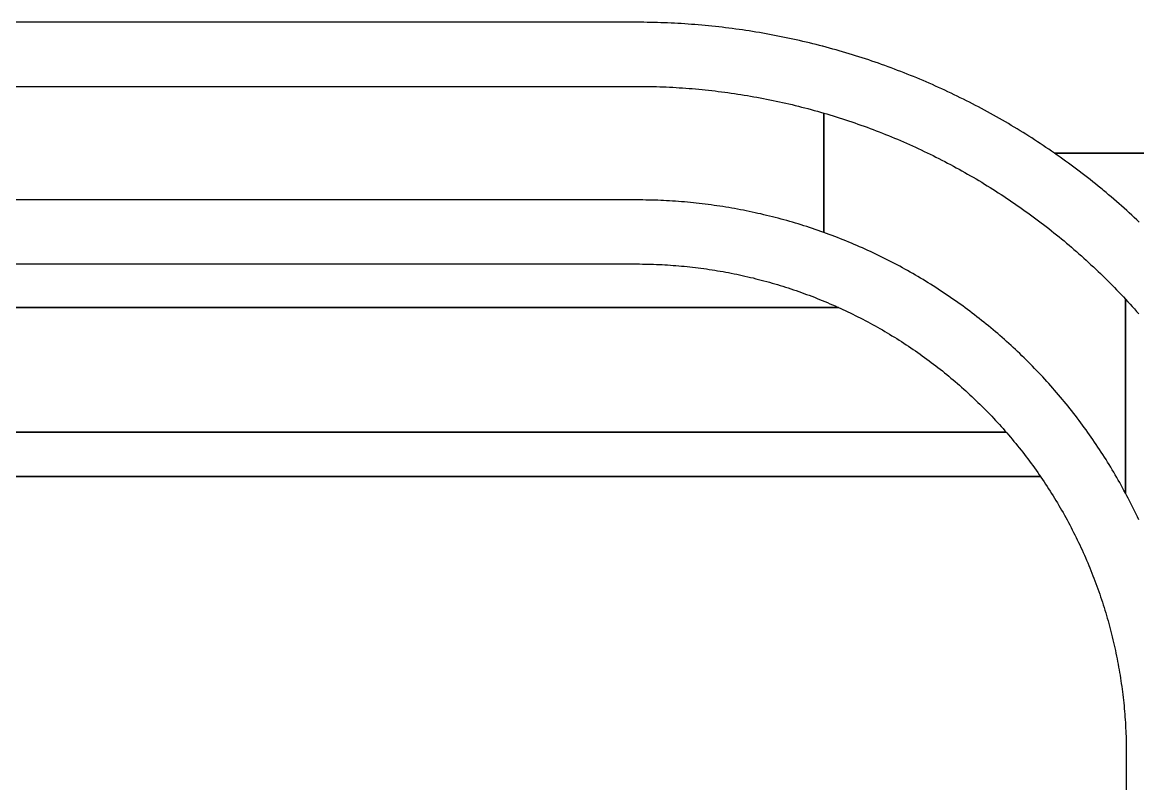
# Model space of a CAD drawing. Extents: x -3500 to 3500, y -3500 to 3500.
# Drawn here: x 1113.7 to 1392.2, y -1620 to -1429.8 of the extents above; entities that cross this region are included whole.
import ezdxf

# ---------------------------------------------------------------- set-up
doc = ezdxf.new("R2010")
doc.units = 0
for name, color, linetype in [('L5D0', 3, 'CONTINUOUS'), ('L5D100', 7, 'CONTINUOUS'), ('L5D11', 2, 'CONTINUOUS')]:
    doc.layers.add(name, color=color, linetype=linetype)

# ---------------------------------------------------------------- blocks, each defined once
blk = doc.blocks.new('ground_main_5')
at = {"layer": 'L5D0'}
for points in [[(1392.5815, -1479.7175), (1391.96, -1479.1325), (1391.3355, -1478.5505), (1390.7085, -1477.9715), (1390.079, -1477.3955), (1389.4465, -1476.8225), (1388.8115, -1476.252), (1388.1735, -1475.685), (1387.5335, -1475.1205), (1386.8905, -1474.5595), (1386.2445, -1474.001), (1385.5965, -1473.446), (1384.9455, -1472.8935), (1384.292, -1472.3445), (1383.6365, -1471.7985), (1383.3745, -1471.5825), (1382.978, -1471.2555), (1382.3165, -1470.7155), (1381.653, -1470.179), (1380.987, -1469.645), (1380.3185, -1469.1145), (1379.6475, -1468.587), (1378.974, -1468.063), (1378.2985, -1467.5415), (1377.62, -1467.0235), (1376.939, -1466.509), (1376.256, -1465.997), (1375.5705, -1465.489), (1374.8825, -1464.9835), (1374.1925, -1464.4815), (1373.5, -1463.983), (1372.805, -1463.4875), (1372.1075, -1462.995), (1371.408, -1462.506), (1370.7065, -1462.0205), (1370.002, -1461.538), (1369.296, -1461.0585), (1368.5875, -1460.583), (1367.8765, -1460.1105), (1367.1635, -1459.641), (1366.4485, -1459.1755), (1365.731, -1458.713), (1365.0115, -1458.2535), (1364.29, -1457.798), (1363.5665, -1457.3455), (1362.8405, -1456.8965), (1362.1125, -1456.451), (1361.3825, -1456.0085), (1360.6505, -1455.57), (1359.9165, -1455.1345), (1359.1805, -1454.7025), (1358.442, -1454.274), (1357.702, -1453.849), (1356.96, -1453.4275), (1356.216, -1453.0095), (1355.47, -1452.595), (1354.722, -1452.184), (1353.972, -1451.776), (1353.22, -1451.372), (1352.4665, -1450.9715), (1351.711, -1450.5745), (1350.9535, -1450.181), (1350.1945, -1449.791), (1349.4335, -1449.4045), (1348.6705, -1449.022), (1347.906, -1448.6425), (1347.1395, -1448.267), (1346.3715, -1447.8945), (1345.6015, -1447.526), (1344.83, -1447.1615), (1344.057, -1446.8), (1343.282, -1446.4425), (1342.5055, -1446.088), (1341.727, -1445.738), (1340.9475, -1445.391), (1340.166, -1445.048), (1339.383, -1444.7085), (1338.598, -1444.3725), (1337.812, -1444.0405), (1337.024, -1443.712), (1336.235, -1443.387), (1335.444, -1443.066), (1334.652, -1442.749), (1333.858, -1442.435), (1333.063, -1442.125), (1332.266, -1441.819), (1331.468, -1441.5165), (1330.6685, -1441.2175), (1329.8675, -1440.9225), (1329.0655, -1440.6315), (1328.262, -1440.344), (1327.457, -1440.06), (1326.6505, -1439.78), (1325.843, -1439.504), (1325.034, -1439.2315), (1324.224, -1438.9625), (1323.413, -1438.6975), (1322.6, -1438.4365), (1321.7865, -1438.1795), (1320.9715, -1437.926), (1320.1555, -1437.676), (1319.338, -1437.4305), (1318.5195, -1437.1885), (1317.7, -1436.95), (1316.879, -1436.716), (1316.0575, -1436.4855), (1315.2345, -1436.2585), (1314.4105, -1436.036), (1313.586, -1435.817), (1313.4375, -1435.778), (1312.76, -1435.6015), (1311.933, -1435.3905), (1311.105, -1435.183), (1310.276, -1434.9795), (1309.4465, -1434.78), (1308.6155, -1434.584), (1307.784, -1434.3925), (1306.9515, -1434.2045), (1306.118, -1434.0205), (1305.2835, -1433.84), (1304.4485, -1433.664), (1303.6125, -1433.4915), (1302.776, -1433.323), (1301.9385, -1433.1585), (1301.1005, -1432.998), (1300.2615, -1432.841), (1299.4215, -1432.6885), (1298.581, -1432.5395), (1297.74, -1432.3945), (1296.8985, -1432.2535), (1296.056, -1432.1165), (1295.213, -1431.9835), (1294.369, -1431.854), (1293.525, -1431.729), (1292.68, -1431.6075), (1291.8345, -1431.4905), (1290.989, -1431.377), (1290.1425, -1431.2675), (1289.2955, -1431.162), (1288.448, -1431.0605), (1287.6, -1430.963), (1286.7515, -1430.8695), (1285.903, -1430.7795), (1285.054, -1430.694), (1284.204, -1430.6125), (1283.354, -1430.5345), (1282.504, -1430.461), (1281.6535, -1430.3915), (1280.8025, -1430.3255), (1279.951, -1430.2635), (1279.0995, -1430.206), (1278.2475, -1430.152), (1277.3955, -1430.102), (1276.5435, -1430.0565), (1275.691, -1430.0145), (1274.8385, -1429.9765), (1273.9855, -1429.9425), (1273.1325, -1429.9125), (1272.2795, -1429.887), (1271.426, -1429.865), (1270.573, -1429.847), (1269.7195, -1429.833), (1268.866, -1429.823), (1268.0125, -1429.817), (1267.159, -1429.815), (407.531, -1429.815)], [(407.531, -1490.185), (1267.159, -1490.185), (1267.857, -1490.187), (1268.555, -1490.193), (1269.253, -1490.203), (1269.951, -1490.217), (1270.6485, -1490.235), (1271.346, -1490.257), (1272.0435, -1490.2825), (1272.741, -1490.3125), (1273.438, -1490.3465), (1274.135, -1490.3845), (1274.832, -1490.426), (1275.5285, -1490.472), (1276.2245, -1490.5215), (1276.9205, -1490.5755), (1277.616, -1490.633), (1278.3115, -1490.695), (1279.006, -1490.7605), (1279.7005, -1490.8305), (1280.395, -1490.904), (1281.0885, -1490.9815), (1281.7815, -1491.063), (1282.4745, -1491.1485), (1283.1665, -1491.238), (1283.8585, -1491.3315), (1284.5495, -1491.429), (1285.24, -1491.53), (1285.93, -1491.6355), (1286.6195, -1491.7445), (1287.308, -1491.8575), (1287.9965, -1491.9745), (1288.6835, -1492.0955), (1289.3705, -1492.2205), (1290.0565, -1492.3495), (1290.7415, -1492.482), (1291.426, -1492.619), (1292.11, -1492.7595), (1292.7925, -1492.904), (1293.4745, -1493.052), (1294.156, -1493.2045), (1294.836, -1493.3605), (1295.5155, -1493.5205), (1296.194, -1493.6845), (1296.8715, -1493.8525), (1297.548, -1494.024), (1298.2235, -1494.1995), (1298.898, -1494.379), (1299.5715, -1494.562), (1300.244, -1494.749), (1300.9155, -1494.94), (1301.5855, -1495.135), (1302.255, -1495.3335), (1302.923, -1495.5355), (1303.5895, -1495.742), (1304.2555, -1495.952), (1304.92, -1496.1655), (1305.583, -1496.3835), (1306.245, -1496.6045), (1306.9055, -1496.83), (1307.565, -1497.0585), (1308.223, -1497.2915), (1308.88, -1497.528), (1309.535, -1497.768), (1310.189, -1498.012), (1310.8415, -1498.2595), (1311.493, -1498.511), (1312.1425, -1498.766), (1312.7905, -1499.025), (1313.4375, -1499.2875), (1314.0825, -1499.5535), (1314.7265, -1499.8235), (1315.3685, -1500.097), (1316.009, -1500.374), (1316.648, -1500.655), (1317.2855, -1500.9395), (1317.921, -1501.2275), (1318.5555, -1501.5195), (1319.1875, -1501.8145), (1319.8185, -1502.1135), (1320.4475, -1502.4165), (1321.0745, -1502.7225), (1321.7, -1503.032), (1322.324, -1503.3455), (1322.9455, -1503.6625), (1323.566, -1503.983), (1324.184, -1504.307), (1324.8005, -1504.6345), (1325.415, -1504.9655), (1326.0275, -1505.3), (1326.638, -1505.638), (1327.247, -1505.9795), (1327.8535, -1506.3245), (1328.4585, -1506.6725), (1329.0615, -1507.0245), (1329.662, -1507.38), (1330.261, -1507.7385), (1330.8575, -1508.1005), (1331.452, -1508.4665), (1332.0445, -1508.835), (1332.635, -1509.2075), (1333.2235, -1509.583), (1333.8095, -1509.962), (1334.3935, -1510.3445), (1334.975, -1510.7305), (1335.5545, -1511.1195), (1336.132, -1511.5115), (1336.707, -1511.907), (1337.2795, -1512.306), (1337.85, -1512.7085), (1338.4185, -1513.1135), (1338.984, -1513.5225), (1339.5475, -1513.934), (1340.109, -1514.3495), (1340.6675, -1514.7675), (1341.224, -1515.189), (1341.778, -1515.6135), (1342.3295, -1516.0415), (1342.8785, -1516.4725), (1343.425, -1516.9065), (1343.969, -1517.3435), (1344.5105, -1517.784), (1345.05, -1518.2275), (1345.5865, -1518.674), (1346.1205, -1519.1235), (1346.6515, -1519.576), (1347.1805, -1520.0315), (1347.7065, -1520.49), (1348.23, -1520.9515), (1348.751, -1521.416), (1349.2695, -1521.8835), (1349.785, -1522.354), (1350.298, -1522.8275), (1350.808, -1523.304), (1351.3155, -1523.783), (1351.82, -1524.2655), (1352.322, -1524.7505), (1352.8215, -1525.238), (1353.3175, -1525.729), (1353.811, -1526.2225), (1354.302, -1526.719), (1354.79, -1527.218), (1355.275, -1527.72), (1355.757, -1528.2245), (1356.236, -1528.732), (1356.7125, -1529.242), (1357.186, -1529.755), (1357.6565, -1530.2705), (1358.124, -1530.789), (1358.5885, -1531.31), (1359.05, -1531.8335), (1359.3985, -1532.2335), (-1657.9525, -1532.2335)], [(-1657.9525, -1532.2335), (1359.3985, -1532.2335), (1359.5085, -1532.3595), (1359.9645, -1532.8885), (1360.417, -1533.42), (1360.8665, -1533.954), (1361.313, -1534.4905), (1361.756, -1535.0295), (1362.1965, -1535.571), (1362.6335, -1536.115), (1363.0675, -1536.6615), (1363.4985, -1537.2105), (1363.9265, -1537.7625), (1364.351, -1538.316), (1364.7725, -1538.8725), (1365.191, -1539.4315), (1365.606, -1539.9925), (1366.018, -1540.556), (1366.4265, -1541.122), (1366.832, -1541.69), (1367.234, -1542.2605), (1367.633, -1542.833), (1368.0285, -1543.4085), (1368.421, -1543.9855), (1368.81, -1544.565), (1369.1955, -1545.147), (1369.578, -1545.7305), (1369.957, -1546.317), (1370.3325, -1546.905), (1370.705, -1547.4955), (1371.074, -1548.088), (1371.4395, -1548.6825), (1371.8015, -1549.2795), (1372.1605, -1549.878), (1372.5155, -1550.479), (1372.8675, -1551.0815), (1373.216, -1551.6865), (1373.561, -1552.293), (1373.9025, -1552.902), (1374.2405, -1553.5125), (1374.575, -1554.125), (1374.906, -1554.7395), (1375.2335, -1555.356), (1375.557, -1555.9745), (1375.8775, -1556.5945), (1376.1945, -1557.2165), (1376.508, -1557.84), (1376.8175, -1558.4655), (1377.124, -1559.093), (1377.4265, -1559.7215), (1377.7255, -1560.3525), (1378.0205, -1560.985), (1378.3125, -1561.619), (1378.6005, -1562.2545), (1378.885, -1562.892), (1379.166, -1563.531), (1379.443, -1564.1715), (1379.7165, -1564.8135), (1379.9865, -1565.4575), (1380.253, -1566.1025), (1380.5155, -1566.7495), (1380.774, -1567.3975), (1381.029, -1568.0475), (1381.2805, -1568.6985), (1381.528, -1569.351), (1381.772, -1570.005), (1382.0125, -1570.6605), (1382.2485, -1571.317), (1382.4815, -1571.975), (1382.7105, -1572.6345), (1382.9355, -1573.295), (1383.157, -1573.957), (1383.3745, -1574.6205), (1383.588, -1575.285), (1383.798, -1575.9505), (1384.0045, -1576.617), (1384.207, -1577.285), (1384.4055, -1577.9545), (1384.6, -1578.6245), (1384.791, -1579.296), (1384.978, -1579.9685), (1385.161, -1580.642), (1385.3405, -1581.3165), (1385.516, -1581.992), (1385.6875, -1582.6685), (1385.8555, -1583.346), (1386.0195, -1584.0245), (1386.1795, -1584.704), (1386.3355, -1585.3845), (1386.488, -1586.0655), (1386.636, -1586.7475), (1386.7805, -1587.4305), (1386.9215, -1588.114), (1387.058, -1588.7985), (1387.1905, -1589.4835), (1387.3195, -1590.1695), (1387.4445, -1590.8565), (1387.5655, -1591.544), (1387.6825, -1592.232), (1387.7955, -1592.9205), (1387.905, -1593.61), (1388.01, -1594.3), (1388.1115, -1594.9905), (1388.2085, -1595.682), (1388.302, -1596.3735), (1388.3915, -1597.0655), (1388.477, -1597.7585), (1388.5585, -1598.4515), (1388.636, -1599.1455), (1388.71, -1599.8395), (1388.7795, -1600.534), (1388.845, -1601.229), (1388.907, -1601.924), (1388.9645, -1602.6195), (1389.0185, -1603.3155), (1389.068, -1604.0115), (1389.114, -1604.708), (1389.156, -1605.405), (1389.1935, -1606.102), (1389.2275, -1606.799), (1389.2575, -1607.4965), (1389.2835, -1608.194), (1389.3055, -1608.8915), (1389.323, -1609.5895), (1389.337, -1610.287), (1389.347, -1610.985), (1389.353, -1611.683), (1389.355, -1612.381), (1389.355, -1627.619)]]:
    blk.add_lwpolyline(points, dxfattribs=at)
blk = doc.blocks.new('TOP_main_5_Cheese_100')
at = {"layer": 'L5D100'}
for points in [[(1649.725, -1462.5), (1371.3995, -1462.5), (1370.7065, -1462.0205), (1370.002, -1461.538), (1369.296, -1461.0585), (1368.5875, -1460.583), (1367.8765, -1460.1105), (1367.1635, -1459.641), (1366.4485, -1459.1755), (1365.731, -1458.713), (1365.0115, -1458.2535), (1364.29, -1457.798), (1363.5665, -1457.3455), (1362.8405, -1456.8965), (1362.1125, -1456.451), (1361.3825, -1456.0085), (1360.6505, -1455.57), (1359.9165, -1455.1345), (1359.1805, -1454.7025), (1358.442, -1454.274), (1357.702, -1453.849), (1356.96, -1453.4275), (1356.216, -1453.0095), (1355.47, -1452.595), (1354.722, -1452.184), (1353.972, -1451.776), (1353.22, -1451.372), (1352.4665, -1450.9715), (1351.711, -1450.5745), (1350.9535, -1450.181), (1350.1945, -1449.791), (1349.4335, -1449.4045), (1348.6705, -1449.022), (1347.906, -1448.6425), (1347.1395, -1448.267), (1346.3715, -1447.8945), (1345.6015, -1447.526), (1344.83, -1447.1615), (1344.057, -1446.8), (1343.282, -1446.4425), (1342.5055, -1446.088), (1341.727, -1445.738), (1340.9475, -1445.391), (1340.166, -1445.048), (1339.383, -1444.7085), (1338.598, -1444.3725), (1337.812, -1444.0405), (1337.024, -1443.712), (1336.235, -1443.387), (1335.444, -1443.066), (1334.652, -1442.749), (1333.858, -1442.435), (1333.063, -1442.125), (1332.266, -1441.819), (1331.468, -1441.5165), (1330.6685, -1441.2175), (1329.8675, -1440.9225), (1329.0655, -1440.6315), (1328.262, -1440.344), (1327.457, -1440.06), (1326.6505, -1439.78), (1325.843, -1439.504), (1325.034, -1439.2315), (1324.224, -1438.9625), (1323.413, -1438.6975), (1322.6, -1438.4365), (1321.7865, -1438.1795), (1320.9715, -1437.926), (1320.1555, -1437.676), (1319.338, -1437.4305), (1318.5195, -1437.1885), (1317.7, -1436.95), (1316.879, -1436.716), (1316.0575, -1436.4855), (1315.2345, -1436.2585), (1314.4105, -1436.036), (1313.586, -1435.817), (1313.4375, -1435.778), (1312.76, -1435.6015), (1311.933, -1435.3905), (1311.105, -1435.183), (1310.276, -1434.9795), (1309.4465, -1434.78), (1308.6155, -1434.584), (1307.784, -1434.3925), (1306.9515, -1434.2045), (1306.118, -1434.0205), (1305.2835, -1433.84), (1304.4485, -1433.664), (1303.6125, -1433.4915), (1302.776, -1433.323), (1301.9385, -1433.1585), (1301.1005, -1432.998), (1300.2615, -1432.841), (1299.4215, -1432.6885), (1298.581, -1432.5395), (1297.74, -1432.3945), (1296.8985, -1432.2535), (1296.056, -1432.1165), (1295.213, -1431.9835), (1294.369, -1431.854), (1293.525, -1431.729), (1292.68, -1431.6075), (1291.8345, -1431.4905), (1290.989, -1431.377), (1290.1425, -1431.2675), (1289.2955, -1431.162), (1288.448, -1431.0605), (1287.6, -1430.963), (1286.7515, -1430.8695), (1285.903, -1430.7795), (1285.054, -1430.694), (1284.204, -1430.6125), (1283.354, -1430.5345), (1282.504, -1430.461), (1281.6535, -1430.3915), (1280.8025, -1430.3255), (1279.951, -1430.2635), (1279.0995, -1430.206), (1278.2475, -1430.152), (1277.3955, -1430.102), (1276.5435, -1430.0565), (1275.691, -1430.0145), (1274.8385, -1429.9765), (1273.9855, -1429.9425), (1273.1325, -1429.9125), (1272.2795, -1429.887), (1271.426, -1429.865), (1270.573, -1429.847), (1269.7195, -1429.833), (1268.866, -1429.823), (1268.0125, -1429.817), (1267.159, -1429.815), (407.531, -1429.815)], [(407.531, -1490.185), (1267.159, -1490.185), (1267.857, -1490.187), (1268.555, -1490.193), (1269.253, -1490.203), (1269.951, -1490.217), (1270.6485, -1490.235), (1271.346, -1490.257), (1272.0435, -1490.2825), (1272.741, -1490.3125), (1273.438, -1490.3465), (1274.135, -1490.3845), (1274.832, -1490.426), (1275.5285, -1490.472), (1276.2245, -1490.5215), (1276.9205, -1490.5755), (1277.616, -1490.633), (1278.3115, -1490.695), (1279.006, -1490.7605), (1279.7005, -1490.8305), (1280.395, -1490.904), (1281.0885, -1490.9815), (1281.7815, -1491.063), (1282.4745, -1491.1485), (1283.1665, -1491.238), (1283.8585, -1491.3315), (1284.5495, -1491.429), (1285.24, -1491.53), (1285.93, -1491.6355), (1286.6195, -1491.7445), (1287.308, -1491.8575), (1287.9965, -1491.9745), (1288.6835, -1492.0955), (1289.3705, -1492.2205), (1290.0565, -1492.3495), (1290.7415, -1492.482), (1291.426, -1492.619), (1292.11, -1492.7595), (1292.7925, -1492.904), (1293.4745, -1493.052), (1294.156, -1493.2045), (1294.836, -1493.3605), (1295.5155, -1493.5205), (1296.194, -1493.6845), (1296.8715, -1493.8525), (1297.548, -1494.024), (1298.2235, -1494.1995), (1298.898, -1494.379), (1299.5715, -1494.562), (1300.244, -1494.749), (1300.9155, -1494.94), (1301.5855, -1495.135), (1302.255, -1495.3335), (1302.923, -1495.5355), (1303.5895, -1495.742), (1304.2555, -1495.952), (1304.92, -1496.1655), (1305.583, -1496.3835), (1306.245, -1496.6045), (1306.9055, -1496.83), (1307.565, -1497.0585), (1308.223, -1497.2915), (1308.88, -1497.528), (1309.535, -1497.768), (1310.189, -1498.012), (1310.8415, -1498.2595), (1311.493, -1498.511), (1312.1425, -1498.766), (1312.7905, -1499.025), (1313.4375, -1499.2875), (1314.0825, -1499.5535), (1314.7265, -1499.8235), (1315.3685, -1500.097), (1316.009, -1500.374), (1316.648, -1500.655), (1317.2855, -1500.9395), (1317.474, -1501.025), (-1704.6395, -1501.025)], [(1392.5815, -1479.7175), (1391.96, -1479.1325), (1391.3355, -1478.5505), (1390.7085, -1477.9715), (1390.079, -1477.3955), (1389.4465, -1476.8225), (1388.8115, -1476.252), (1388.1735, -1475.685), (1387.5335, -1475.1205), (1386.8905, -1474.5595), (1386.2445, -1474.001), (1385.5965, -1473.446), (1384.9455, -1472.8935), (1384.292, -1472.3445), (1383.6365, -1471.7985), (1383.3745, -1471.5825), (1382.978, -1471.2555), (1382.3165, -1470.7155), (1381.653, -1470.179), (1380.987, -1469.645), (1380.3185, -1469.1145), (1379.6475, -1468.587), (1378.974, -1468.063), (1378.2985, -1467.5415), (1377.62, -1467.0235), (1376.939, -1466.509), (1376.256, -1465.997), (1375.5705, -1465.489), (1374.8825, -1464.9835), (1374.1925, -1464.4815), (1373.5, -1463.983), (1372.805, -1463.4875), (1372.1075, -1462.995), (1371.408, -1462.506), (1371.3995, -1462.5), (2342.329, -1462.5)], [(-1704.6395, -1501.025), (1317.474, -1501.025), (1317.921, -1501.2275), (1318.5555, -1501.5195), (1319.1875, -1501.8145), (1319.8185, -1502.1135), (1320.4475, -1502.4165), (1321.0745, -1502.7225), (1321.7, -1503.032), (1322.324, -1503.3455), (1322.9455, -1503.6625), (1323.566, -1503.983), (1324.184, -1504.307), (1324.8005, -1504.6345), (1325.415, -1504.9655), (1326.0275, -1505.3), (1326.638, -1505.638), (1327.247, -1505.9795), (1327.8535, -1506.3245), (1328.4585, -1506.6725), (1329.0615, -1507.0245), (1329.662, -1507.38), (1330.261, -1507.7385), (1330.8575, -1508.1005), (1331.452, -1508.4665), (1332.0445, -1508.835), (1332.635, -1509.2075), (1333.2235, -1509.583), (1333.8095, -1509.962), (1334.3935, -1510.3445), (1334.975, -1510.7305), (1335.5545, -1511.1195), (1336.132, -1511.5115), (1336.707, -1511.907), (1337.2795, -1512.306), (1337.85, -1512.7085), (1338.4185, -1513.1135), (1338.984, -1513.5225), (1339.5475, -1513.934), (1340.109, -1514.3495), (1340.6675, -1514.7675), (1341.224, -1515.189), (1341.778, -1515.6135), (1342.3295, -1516.0415), (1342.8785, -1516.4725), (1343.425, -1516.9065), (1343.969, -1517.3435), (1344.5105, -1517.784), (1345.05, -1518.2275), (1345.5865, -1518.674), (1346.1205, -1519.1235), (1346.6515, -1519.576), (1347.1805, -1520.0315), (1347.7065, -1520.49), (1348.23, -1520.9515), (1348.751, -1521.416), (1349.2695, -1521.8835), (1349.785, -1522.354), (1350.298, -1522.8275), (1350.808, -1523.304), (1351.3155, -1523.783), (1351.82, -1524.2655), (1352.322, -1524.7505), (1352.8215, -1525.238), (1353.3175, -1525.729), (1353.811, -1526.2225), (1354.302, -1526.719), (1354.79, -1527.218), (1355.275, -1527.72), (1355.757, -1528.2245), (1356.236, -1528.732), (1356.7125, -1529.242), (1357.186, -1529.755), (1357.6565, -1530.2705), (1358.124, -1530.789), (1358.5885, -1531.31), (1359.05, -1531.8335), (1359.3985, -1532.2335), (1359.5085, -1532.3595), (1359.9645, -1532.8885), (1360.417, -1533.42), (1360.8665, -1533.954), (1361.313, -1534.4905), (1361.756, -1535.0295), (1362.1965, -1535.571), (1362.6335, -1536.115), (1363.0675, -1536.6615), (1363.4985, -1537.2105), (1363.9265, -1537.7625), (1364.351, -1538.316), (1364.7725, -1538.8725), (1365.191, -1539.4315), (1365.606, -1539.9925), (1366.018, -1540.556), (1366.4265, -1541.122), (1366.832, -1541.69), (1367.234, -1542.2605), (1367.633, -1542.833), (1367.937, -1543.275), (-37.5, -1543.275)], [(-37.5, -1543.275), (1367.937, -1543.275), (1368.0285, -1543.4085), (1368.421, -1543.9855), (1368.81, -1544.565), (1369.1955, -1545.147), (1369.578, -1545.7305), (1369.957, -1546.317), (1370.3325, -1546.905), (1370.705, -1547.4955), (1371.074, -1548.088), (1371.4395, -1548.6825), (1371.8015, -1549.2795), (1372.1605, -1549.878), (1372.5155, -1550.479), (1372.8675, -1551.0815), (1373.216, -1551.6865), (1373.561, -1552.293), (1373.9025, -1552.902), (1374.2405, -1553.5125), (1374.575, -1554.125), (1374.906, -1554.7395), (1375.2335, -1555.356), (1375.557, -1555.9745), (1375.8775, -1556.5945), (1376.1945, -1557.2165), (1376.508, -1557.84), (1376.8175, -1558.4655), (1377.124, -1559.093), (1377.4265, -1559.7215), (1377.7255, -1560.3525), (1378.0205, -1560.985), (1378.3125, -1561.619), (1378.6005, -1562.2545), (1378.885, -1562.892), (1379.166, -1563.531), (1379.443, -1564.1715), (1379.7165, -1564.8135), (1379.9865, -1565.4575), (1380.253, -1566.1025), (1380.5155, -1566.7495), (1380.774, -1567.3975), (1381.029, -1568.0475), (1381.2805, -1568.6985), (1381.528, -1569.351), (1381.772, -1570.005), (1382.0125, -1570.6605), (1382.2485, -1571.317), (1382.4815, -1571.975), (1382.7105, -1572.6345), (1382.9355, -1573.295), (1383.157, -1573.957), (1383.3745, -1574.6205), (1383.588, -1575.285), (1383.798, -1575.9505), (1384.0045, -1576.617), (1384.207, -1577.285), (1384.4055, -1577.9545), (1384.6, -1578.6245), (1384.791, -1579.296), (1384.978, -1579.9685), (1385.161, -1580.642), (1385.3405, -1581.3165), (1385.516, -1581.992), (1385.6875, -1582.6685), (1385.8555, -1583.346), (1386.0195, -1584.0245), (1386.1795, -1584.704), (1386.3355, -1585.3845), (1386.488, -1586.0655), (1386.636, -1586.7475), (1386.7805, -1587.4305), (1386.9215, -1588.114), (1387.058, -1588.7985), (1387.1905, -1589.4835), (1387.3195, -1590.1695), (1387.4445, -1590.8565), (1387.5655, -1591.544), (1387.6825, -1592.232), (1387.7955, -1592.9205), (1387.905, -1593.61), (1388.01, -1594.3), (1388.1115, -1594.9905), (1388.2085, -1595.682), (1388.302, -1596.3735), (1388.3915, -1597.0655), (1388.477, -1597.7585), (1388.5585, -1598.4515), (1388.636, -1599.1455), (1388.71, -1599.8395), (1388.7795, -1600.534), (1388.845, -1601.229), (1388.907, -1601.924), (1388.9645, -1602.6195), (1389.0185, -1603.3155), (1389.068, -1604.0115), (1389.114, -1604.708), (1389.156, -1605.405), (1389.1935, -1606.102), (1389.2275, -1606.799), (1389.2575, -1607.4965), (1389.2835, -1608.194), (1389.3055, -1608.8915), (1389.323, -1609.5895), (1389.337, -1610.287), (1389.347, -1610.985), (1389.353, -1611.683), (1389.355, -1612.381), (1389.355, -1627.619)]]:
    blk.add_lwpolyline(points, dxfattribs=at)
blk = doc.blocks.new('TOP_main_5')
at = {"layer": 'L5D11'}
for points in [[(407.531, -1445.815), (1267.159, -1445.815), (1267.974, -1445.817), (1268.7895, -1445.823), (1269.6045, -1445.833), (1270.4195, -1445.847), (1271.234, -1445.865), (1272.049, -1445.887), (1272.8635, -1445.9125), (1273.678, -1445.9425), (1274.4925, -1445.9765), (1275.3065, -1446.0145), (1276.1205, -1446.056), (1276.9345, -1446.102), (1277.748, -1446.152), (1278.5615, -1446.2055), (1279.3745, -1446.2635), (1280.187, -1446.3255), (1280.9995, -1446.391), (1281.8115, -1446.4605), (1282.6235, -1446.5345), (1283.435, -1446.612), (1284.246, -1446.6935), (1285.0565, -1446.7795), (1285.8665, -1446.869), (1286.676, -1446.9625), (1287.4855, -1447.06), (1288.294, -1447.1615), (1289.1025, -1447.2665), (1289.91, -1447.376), (1290.7175, -1447.4895), (1291.524, -1447.6065), (1292.33, -1447.728), (1293.1355, -1447.853), (1293.94, -1447.982), (1294.7445, -1448.115), (1295.5475, -1448.252), (1296.3505, -1448.393), (1297.1525, -1448.5375), (1297.954, -1448.6865), (1298.7545, -1448.839), (1299.5545, -1448.9955), (1300.354, -1449.156), (1301.152, -1449.3205), (1301.9495, -1449.489), (1302.7465, -1449.661), (1303.542, -1449.837), (1304.337, -1450.017), (1305.131, -1450.201), (1305.9245, -1450.3885), (1306.7165, -1450.5805), (1307.508, -1450.776), (1308.298, -1450.9755), (1309.0875, -1451.1785), (1309.876, -1451.3855), (1310.663, -1451.5965), (1311.4495, -1451.8115), (1312.2345, -1452.03), (1313.0185, -1452.2525), (1313.8015, -1452.479), (1313.8035, -1452.4795), (1313.8035, -1482.2945), (1313.103, -1482.0455), (1312.401, -1481.8005), (1311.698, -1481.559), (1310.9935, -1481.321), (1310.288, -1481.0875), (1309.581, -1480.857), (1308.873, -1480.631), (1308.1635, -1480.4085), (1307.453, -1480.1895), (1306.7415, -1479.975), (1306.0285, -1479.764), (1305.3145, -1479.5565), (1304.5995, -1479.3535), (1303.8835, -1479.154), (1303.166, -1478.9585), (1302.448, -1478.7665), (1301.7285, -1478.5785), (1301.0085, -1478.3945), (1300.287, -1478.2145), (1299.565, -1478.038), (1298.842, -1477.866), (1298.1175, -1477.6975), (1297.3925, -1477.5325), (1296.667, -1477.372), (1295.94, -1477.215), (1295.2125, -1477.0625), (1294.4845, -1476.9135), (1293.755, -1476.7685), (1293.0255, -1476.6275), (1292.2945, -1476.49), (1291.5635, -1476.357), (1290.831, -1476.2275), (1290.0985, -1476.102), (1289.365, -1475.9805), (1288.631, -1475.863), (1287.896, -1475.7495), (1287.161, -1475.64), (1286.425, -1475.5345), (1285.6885, -1475.433), (1284.9515, -1475.335), (1284.214, -1475.2415), (1283.476, -1475.1515), (1282.7375, -1475.066), (1281.999, -1474.984), (1281.2595, -1474.906), (1280.52, -1474.8325), (1279.7795, -1474.7625), (1279.039, -1474.6965), (1278.2985, -1474.6345), (1277.557, -1474.5765), (1276.8155, -1474.523), (1276.074, -1474.473), (1275.332, -1474.427), (1274.5895, -1474.385), (1273.8475, -1474.347), (1273.1045, -1474.313), (1272.362, -1474.283), (1271.619, -1474.257), (1270.876, -1474.235), (1270.1325, -1474.217), (1269.3895, -1474.203), (1268.646, -1474.193), (1267.9025, -1474.187), (1267.159, -1474.185), (407.531, -1474.185)], [(1392.442, -1554.0515), (1392.1265, -1553.3785), (1391.8075, -1552.707), (1391.4845, -1552.0375), (1391.158, -1551.3695), (1390.828, -1550.7035), (1390.4945, -1550.039), (1390.1575, -1549.3765), (1389.8165, -1548.7155), (1389.4725, -1548.057), (1389.1245, -1547.4), (1389.1245, -1498.941), (1389.1815, -1499.002), (1389.735, -1499.6005), (1390.285, -1500.2015), (1390.8325, -1500.8055), (1391.377, -1501.412), (1391.9185, -1502.021), (1392.457, -1502.633)]]:
    blk.add_lwpolyline(points, dxfattribs=at)
blk.add_lwpolyline([(1389.1245, -1547.4), (1388.7735, -1546.7445), (1388.4185, -1546.0915), (1388.06, -1545.44), (1387.698, -1544.7905), (1387.333, -1544.143), (1386.964, -1543.4975), (1386.592, -1542.854), (1386.216, -1542.2125), (1385.837, -1541.5735), (1385.454, -1540.936), (1385.068, -1540.3005), (1384.6785, -1539.6675), (1384.286, -1539.036), (1383.8895, -1538.407), (1383.49, -1537.7805), (1383.087, -1537.1555), (1382.6805, -1536.533), (1382.271, -1535.9125), (1381.858, -1535.2945), (1381.4415, -1534.6785), (1381.022, -1534.065), (1380.599, -1533.4535), (1380.173, -1532.8445), (1379.7435, -1532.238), (1379.3105, -1531.6335), (1378.8745, -1531.031), (1378.4355, -1530.4315), (1377.993, -1529.834), (1377.547, -1529.239), (1377.0985, -1528.6465), (1376.6465, -1528.056), (1376.191, -1527.4685), (1375.733, -1526.883), (1375.2715, -1526.3), (1374.8065, -1525.72), (1374.339, -1525.142), (1373.868, -1524.567), (1373.394, -1523.994), (1372.917, -1523.424), (1372.437, -1522.856), (1371.954, -1522.291), (1371.468, -1521.7285), (1370.9785, -1521.169), (1370.4865, -1520.6115), (1369.9915, -1520.057), (1369.493, -1519.5055), (1368.992, -1518.956), (1368.488, -1518.41), (1367.981, -1517.866), (1367.471, -1517.325), (1366.9585, -1516.787), (1366.4425, -1516.2515), (1365.924, -1515.7185), (1365.4025, -1515.1885), (1364.8785, -1514.6615), (1364.3515, -1514.1375), (1363.8215, -1513.616), (1363.289, -1513.0975), (1362.7535, -1512.5815), (1362.215, -1512.069), (1361.674, -1511.559), (1361.1305, -1511.052), (1360.584, -1510.548), (1360.0345, -1510.047), (1359.483, -1509.549), (1358.9285, -1509.0535), (1358.371, -1508.5615), (1357.8115, -1508.0725), (1357.249, -1507.586), (1356.684, -1507.103), (1356.1165, -1506.623), (1355.546, -1506.146), (1354.9735, -1505.672), (1354.398, -1505.201), (1353.82, -1504.7335), (1353.24, -1504.269), (1352.657, -1503.8075), (1352.0715, -1503.349), (1351.484, -1502.894), (1350.894, -1502.4415), (1350.301, -1501.993), (1349.706, -1501.547), (1349.1085, -1501.105), (1348.509, -1500.6655), (1347.907, -1500.2295), (1347.3025, -1499.797), (1346.6955, -1499.3675), (1346.0865, -1498.941), (1345.475, -1498.518), (1344.8615, -1498.0985), (1344.2455, -1497.682), (1343.6275, -1497.269), (1343.007, -1496.8595), (1342.3845, -1496.453), (1341.76, -1496.05), (1341.133, -1495.6505), (1340.504, -1495.254), (1339.873, -1494.8615), (1339.2395, -1494.472), (1338.604, -1494.086), (1337.967, -1493.703), (1337.3275, -1493.324), (1336.686, -1492.9485), (1336.0425, -1492.576), (1335.397, -1492.207), (1334.7495, -1491.842), (1334.1, -1491.48), (1333.4485, -1491.1215), (1332.7955, -1490.767), (1332.1405, -1490.4155), (1331.4835, -1490.0675), (1330.8245, -1489.7235), (1330.1635, -1489.3825), (1329.501, -1489.0455), (1328.8365, -1488.712), (1328.1705, -1488.382), (1327.5025, -1488.0555), (1326.833, -1487.733), (1326.1615, -1487.4135), (1325.4885, -1487.098), (1324.8135, -1486.786), (1324.137, -1486.4775), (1323.459, -1486.173), (1322.7795, -1485.872), (1322.098, -1485.5745), (1321.415, -1485.281), (1320.7305, -1484.991), (1320.0445, -1484.7045), (1319.357, -1484.422), (1318.668, -1484.143), (1317.977, -1483.8675), (1317.285, -1483.596), (1316.5915, -1483.3285), (1315.8965, -1483.0645), (1315.2005, -1482.804), (1314.5025, -1482.5475), (1313.8035, -1482.2945), (1313.8035, -1452.4795), (1314.5835, -1452.709), (1315.3645, -1452.943), (1316.144, -1453.181), (1316.9225, -1453.4225), (1317.7, -1453.668), (1318.476, -1453.917), (1319.2505, -1454.17), (1320.024, -1454.427), (1320.7965, -1454.6875), (1321.5675, -1454.952), (1322.337, -1455.22), (1323.1055, -1455.492), (1323.8725, -1455.7675), (1324.6385, -1456.047), (1325.4025, -1456.33), (1326.1655, -1456.617), (1326.927, -1456.9075), (1327.687, -1457.202), (1328.446, -1457.5), (1329.203, -1457.8015), (1329.9585, -1458.107), (1330.713, -1458.416), (1331.4655, -1458.729), (1332.2165, -1459.0455), (1332.966, -1459.366), (1333.714, -1459.6895), (1334.4605, -1460.017), (1335.2055, -1460.3485), (1335.9485, -1460.683), (1336.69, -1461.0215), (1337.43, -1461.3635), (1338.168, -1461.709), (1338.9045, -1462.0585), (1339.639, -1462.4115), (1340.372, -1462.768), (1341.1035, -1463.128), (1341.833, -1463.4915), (1342.5605, -1463.859), (1343.2865, -1464.2295), (1344.0105, -1464.604), (1344.7325, -1464.9815), (1345.453, -1465.363), (1346.1715, -1465.748), (1346.888, -1466.1365), (1347.603, -1466.528), (1348.3155, -1466.9235), (1349.0265, -1467.3225), (1349.7355, -1467.725), (1350.442, -1468.1305), (1351.147, -1468.54), (1351.85, -1468.9525), (1352.5505, -1469.3685), (1353.2495, -1469.7885), (1353.9465, -1470.2115), (1354.641, -1470.6375), (1355.3335, -1471.0675), (1356.024, -1471.5005), (1356.7125, -1471.937), (1357.3985, -1472.377), (1358.0825, -1472.8205), (1358.7645, -1473.267), (1359.444, -1473.717), (1360.1215, -1474.17), (1360.7965, -1474.6265), (1361.4695, -1475.0865), (1362.1405, -1475.5495), (1362.8085, -1476.016), (1363.475, -1476.486), (1364.1385, -1476.9585), (1364.8, -1477.435), (1365.4595, -1477.9145), (1366.116, -1478.397), (1366.7705, -1478.883), (1367.4225, -1479.372), (1368.0725, -1479.864), (1368.7195, -1480.3595), (1369.3645, -1480.858), (1370.007, -1481.3595), (1370.647, -1481.8645), (1371.284, -1482.3725), (1371.919, -1482.8835), (1372.5515, -1483.398), (1373.1815, -1483.915), (1373.809, -1484.4355), (1374.4335, -1484.959), (1375.056, -1485.4855), (1375.6755, -1486.015), (1376.2925, -1486.5475), (1376.907, -1487.083), (1377.519, -1487.6215), (1378.128, -1488.163), (1378.7345, -1488.7075), (1379.3385, -1489.255), (1379.9395, -1489.8055), (1380.538, -1490.3585), (1381.134, -1490.915), (1381.727, -1491.474), (1382.317, -1492.036), (1382.9045, -1492.601), (1383.4895, -1493.169), (1384.0715, -1493.7395), (1384.6505, -1494.313), (1385.227, -1494.8895), (1385.8005, -1495.4685), (1386.371, -1496.0505), (1386.939, -1496.6355), (1387.504, -1497.223), (1388.066, -1497.813), (1388.625, -1498.4065), (1389.1245, -1498.941)], close=True, dxfattribs=at)
for name in ['ground_main_5', 'TOP_main_5_Cheese_100']:
    blk.add_blockref(name, (0, 0))
blk = doc.blocks.new('TOP_main')
blk.add_blockref('TOP_main_5', (0, 0))

msp = doc.modelspace()

# ---------------------------------------------------------------- block references
msp.add_blockref('TOP_main', (0, 0))

doc.saveas('drawing.dxf')
